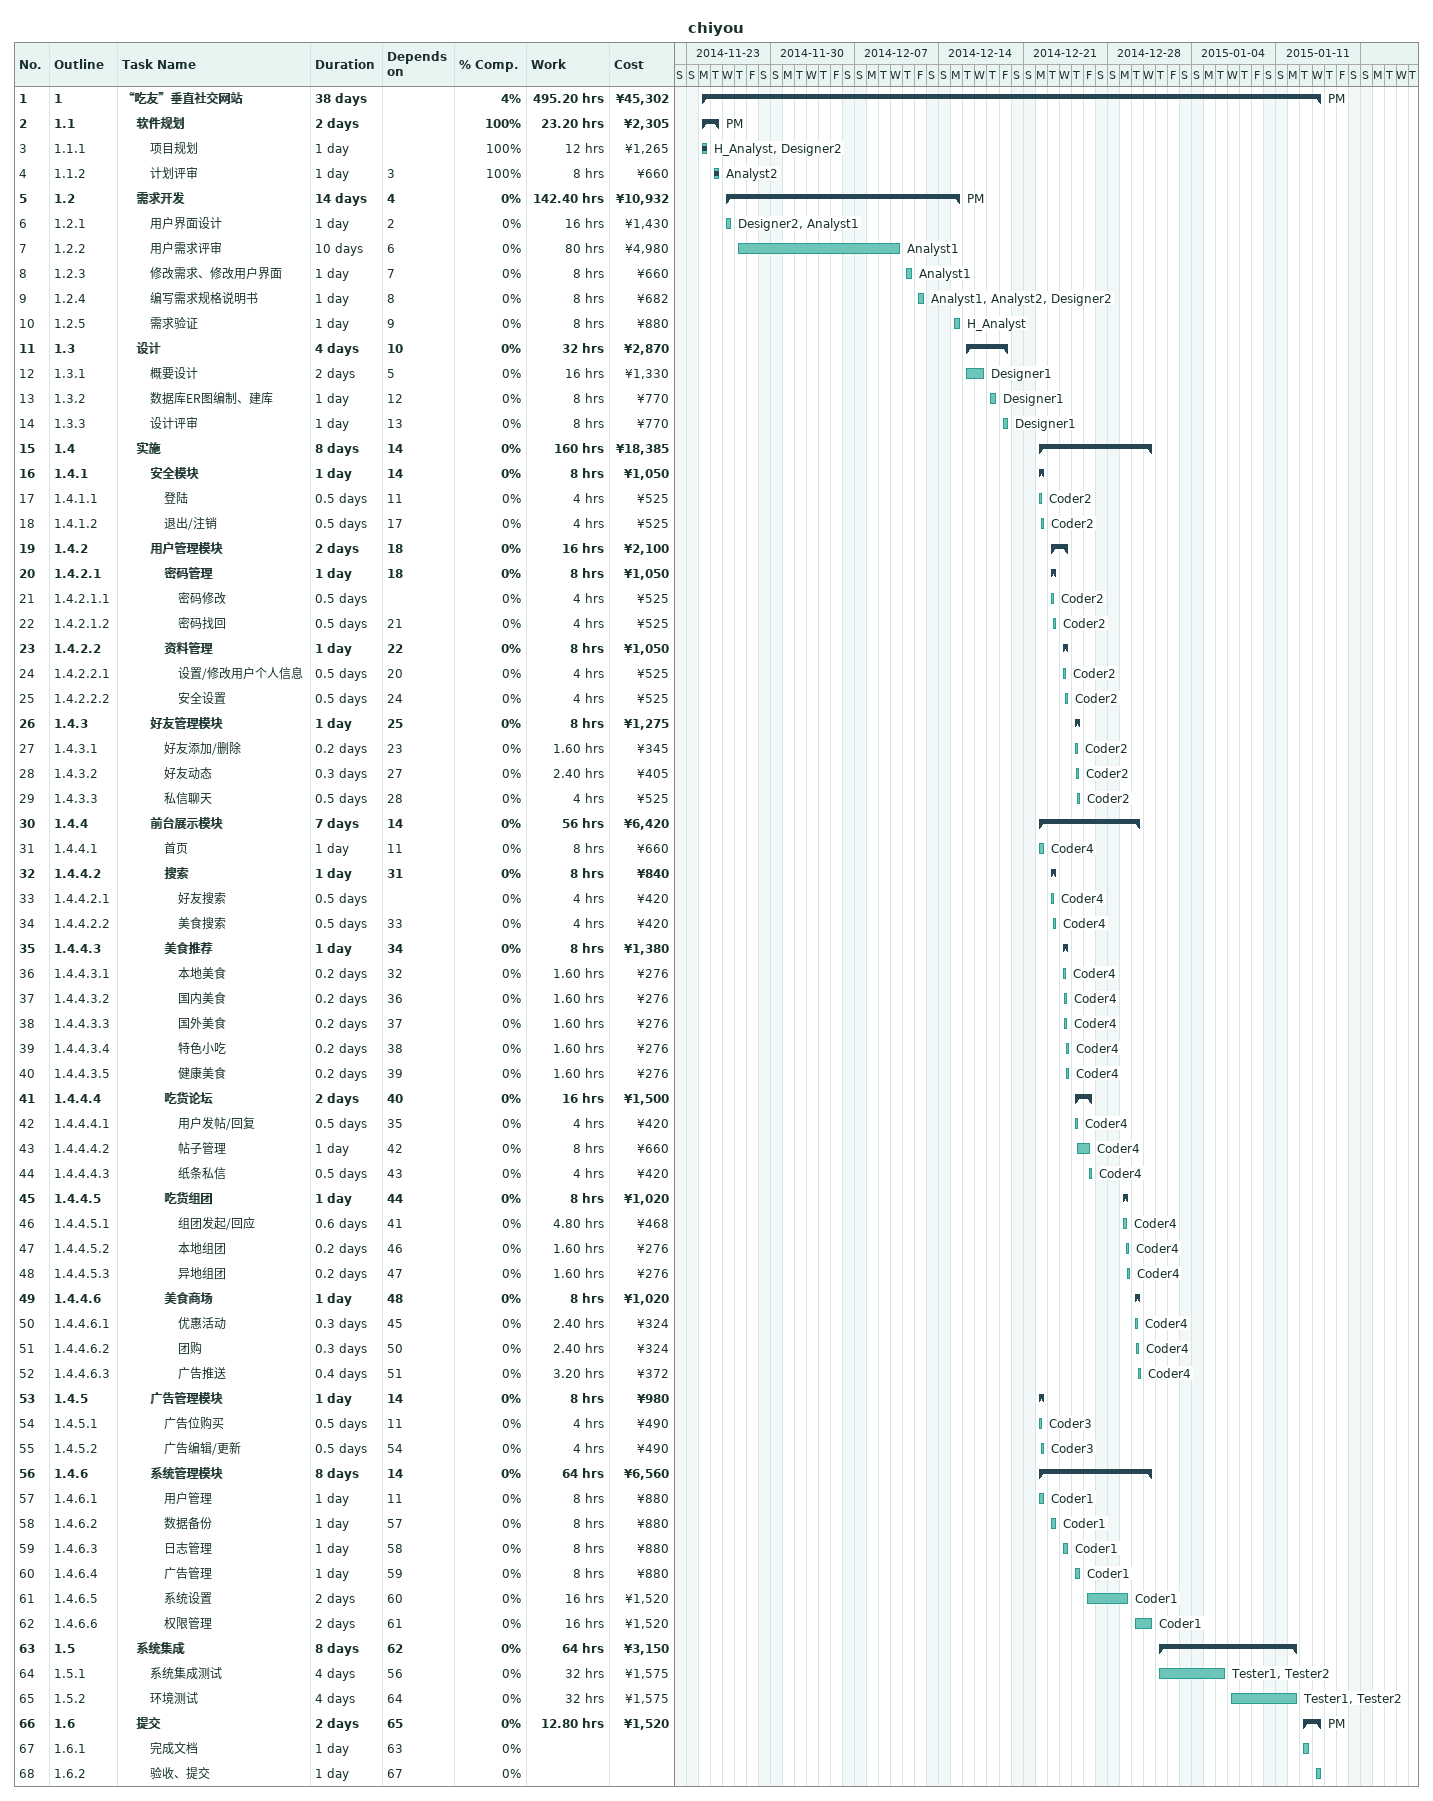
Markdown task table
chiyou

| ID | WBS | Task | Duration | Start | Finish | Predecessors | Resources | % complete | Work (h) | Cost (¥) |
|---|---|---|---|---|---|---|---|---|---|---|
| 1 | 1 | **“吃友”垂直社交网站** | 38d | 2014-11-24 | 2015-01-14 |  | PM | 4 | 495.20 | 45302 |
| 2 | 1.1 | **软件规划** | 2d | 2014-11-24 | 2014-11-25 |  | PM | 100 | 23.20 | 2305 |
| 3 | 1.1.1 | 项目规划 | 1d | 2014-11-24 | 2014-11-24 |  | H_Analyst, Designer2 | 100 | 12 | 1265 |
| 4 | 1.1.2 | 计划评审 | 1d | 2014-11-25 | 2014-11-25 | 3 | Analyst2 | 100 | 8 | 660 |
| 5 | 1.2 | **需求开发** | 14d | 2014-11-26 | 2014-12-15 | 4 | PM | 0 | 142.40 | 10932 |
| 6 | 1.2.1 | 用户界面设计 | 1d | 2014-11-26 | 2014-11-26 | 2 | Designer2, Analyst1 | 0 | 16 | 1430 |
| 7 | 1.2.2 | 用户需求评审 | 10d | 2014-11-27 | 2014-12-10 | 6 | Analyst1 | 0 | 80 | 4980 |
| 8 | 1.2.3 | 修改需求、修改用户界面 | 1d | 2014-12-11 | 2014-12-11 | 7 | Analyst1 | 0 | 8 | 660 |
| 9 | 1.2.4 | 编写需求规格说明书 | 1d | 2014-12-12 | 2014-12-12 | 8 | Analyst1, Analyst2, Designer2 | 0 | 8 | 682 |
| 10 | 1.2.5 | 需求验证 | 1d | 2014-12-15 | 2014-12-15 | 9 | H_Analyst | 0 | 8 | 880 |
| 11 | 1.3 | **设计** | 4d | 2014-12-16 | 2014-12-19 | 10 |  | 0 | 32 | 2870 |
| 12 | 1.3.1 | 概要设计 | 2d | 2014-12-16 | 2014-12-17 | 5 | Designer1 | 0 | 16 | 1330 |
| 13 | 1.3.2 | 数据库ER图编制、建库 | 1d | 2014-12-18 | 2014-12-18 | 12 | Designer1 | 0 | 8 | 770 |
| 14 | 1.3.3 | 设计评审 | 1d | 2014-12-19 | 2014-12-19 | 13 | Designer1 | 0 | 8 | 770 |
| 15 | 1.4 | **实施** | 8d | 2014-12-22 | 2014-12-31 | 14 |  | 0 | 160 | 18385 |
| 16 | 1.4.1 | **安全模块** | 1d | 2014-12-22 | 2014-12-22 | 14 |  | 0 | 8 | 1050 |
| 17 | 1.4.1.1 | 登陆 | 0.5d | 2014-12-22 | 2014-12-22 | 11 | Coder2 | 0 | 4 | 525 |
| 18 | 1.4.1.2 | 退出/注销 | 0.5d | 2014-12-22 | 2014-12-22 | 17 | Coder2 | 0 | 4 | 525 |
| 19 | 1.4.2 | **用户管理模块** | 2d | 2014-12-23 | 2014-12-24 | 18 |  | 0 | 16 | 2100 |
| 20 | 1.4.2.1 | **密码管理** | 1d | 2014-12-23 | 2014-12-23 | 18 |  | 0 | 8 | 1050 |
| 21 | 1.4.2.1.1 | 密码修改 | 0.5d | 2014-12-23 | 2014-12-23 |  | Coder2 | 0 | 4 | 525 |
| 22 | 1.4.2.1.2 | 密码找回 | 0.5d | 2014-12-23 | 2014-12-23 | 21 | Coder2 | 0 | 4 | 525 |
| 23 | 1.4.2.2 | **资料管理** | 1d | 2014-12-24 | 2014-12-24 | 22 |  | 0 | 8 | 1050 |
| 24 | 1.4.2.2.1 | 设置/修改用户个人信息 | 0.5d | 2014-12-24 | 2014-12-24 | 20 | Coder2 | 0 | 4 | 525 |
| 25 | 1.4.2.2.2 | 安全设置 | 0.5d | 2014-12-24 | 2014-12-24 | 24 | Coder2 | 0 | 4 | 525 |
| 26 | 1.4.3 | **好友管理模块** | 1d | 2014-12-25 | 2014-12-25 | 25 |  | 0 | 8 | 1275 |
| 27 | 1.4.3.1 | 好友添加/删除 | 0.2d | 2014-12-25 | 2014-12-25 | 23 | Coder2 | 0 | 1.60 | 345 |
| 28 | 1.4.3.2 | 好友动态 | 0.3d | 2014-12-25 | 2014-12-25 | 27 | Coder2 | 0 | 2.40 | 405 |
| 29 | 1.4.3.3 | 私信聊天 | 0.5d | 2014-12-25 | 2014-12-25 | 28 | Coder2 | 0 | 4 | 525 |
| 30 | 1.4.4 | **前台展示模块** | 7d | 2014-12-22 | 2014-12-30 | 14 |  | 0 | 56 | 6420 |
| 31 | 1.4.4.1 | 首页 | 1d | 2014-12-22 | 2014-12-22 | 11 | Coder4 | 0 | 8 | 660 |
| 32 | 1.4.4.2 | **搜索** | 1d | 2014-12-23 | 2014-12-23 | 31 |  | 0 | 8 | 840 |
| 33 | 1.4.4.2.1 | 好友搜索 | 0.5d | 2014-12-23 | 2014-12-23 |  | Coder4 | 0 | 4 | 420 |
| 34 | 1.4.4.2.2 | 美食搜索 | 0.5d | 2014-12-23 | 2014-12-23 | 33 | Coder4 | 0 | 4 | 420 |
| 35 | 1.4.4.3 | **美食推荐** | 1d | 2014-12-24 | 2014-12-24 | 34 |  | 0 | 8 | 1380 |
| 36 | 1.4.4.3.1 | 本地美食 | 0.2d | 2014-12-24 | 2014-12-24 | 32 | Coder4 | 0 | 1.60 | 276 |
| 37 | 1.4.4.3.2 | 国内美食 | 0.2d | 2014-12-24 | 2014-12-24 | 36 | Coder4 | 0 | 1.60 | 276 |
| 38 | 1.4.4.3.3 | 国外美食 | 0.2d | 2014-12-24 | 2014-12-24 | 37 | Coder4 | 0 | 1.60 | 276 |
| 39 | 1.4.4.3.4 | 特色小吃 | 0.2d | 2014-12-24 | 2014-12-24 | 38 | Coder4 | 0 | 1.60 | 276 |
| 40 | 1.4.4.3.5 | 健康美食 | 0.2d | 2014-12-24 | 2014-12-24 | 39 | Coder4 | 0 | 1.60 | 276 |
| 41 | 1.4.4.4 | **吃货论坛** | 2d | 2014-12-25 | 2014-12-26 | 40 |  | 0 | 16 | 1500 |
| 42 | 1.4.4.4.1 | 用户发帖/回复 | 0.5d | 2014-12-25 | 2014-12-25 | 35 | Coder4 | 0 | 4 | 420 |
| 43 | 1.4.4.4.2 | 帖子管理 | 1d | 2014-12-25 | 2014-12-26 | 42 | Coder4 | 0 | 8 | 660 |
| 44 | 1.4.4.4.3 | 纸条私信 | 0.5d | 2014-12-26 | 2014-12-26 | 43 | Coder4 | 0 | 4 | 420 |
| 45 | 1.4.4.5 | **吃货组团** | 1d | 2014-12-29 | 2014-12-29 | 44 |  | 0 | 8 | 1020 |
| 46 | 1.4.4.5.1 | 组团发起/回应 | 0.6d | 2014-12-29 | 2014-12-29 | 41 | Coder4 | 0 | 4.80 | 468 |
| 47 | 1.4.4.5.2 | 本地组团 | 0.2d | 2014-12-29 | 2014-12-29 | 46 | Coder4 | 0 | 1.60 | 276 |
| 48 | 1.4.4.5.3 | 异地组团 | 0.2d | 2014-12-29 | 2014-12-29 | 47 | Coder4 | 0 | 1.60 | 276 |
| 49 | 1.4.4.6 | **美食商场** | 1d | 2014-12-30 | 2014-12-30 | 48 |  | 0 | 8 | 1020 |
| 50 | 1.4.4.6.1 | 优惠活动 | 0.3d | 2014-12-30 | 2014-12-30 | 45 | Coder4 | 0 | 2.40 | 324 |
| 51 | 1.4.4.6.2 | 团购 | 0.3d | 2014-12-30 | 2014-12-30 | 50 | Coder4 | 0 | 2.40 | 324 |
| 52 | 1.4.4.6.3 | 广告推送 | 0.4d | 2014-12-30 | 2014-12-30 | 51 | Coder4 | 0 | 3.20 | 372 |
| 53 | 1.4.5 | **广告管理模块** | 1d | 2014-12-22 | 2014-12-22 | 14 |  | 0 | 8 | 980 |
| 54 | 1.4.5.1 | 广告位购买 | 0.5d | 2014-12-22 | 2014-12-22 | 11 | Coder3 | 0 | 4 | 490 |
| 55 | 1.4.5.2 | 广告编辑/更新 | 0.5d | 2014-12-22 | 2014-12-22 | 54 | Coder3 | 0 | 4 | 490 |
| 56 | 1.4.6 | **系统管理模块** | 8d | 2014-12-22 | 2014-12-31 | 14 |  | 0 | 64 | 6560 |
| 57 | 1.4.6.1 | 用户管理 | 1d | 2014-12-22 | 2014-12-22 | 11 | Coder1 | 0 | 8 | 880 |
| 58 | 1.4.6.2 | 数据备份 | 1d | 2014-12-23 | 2014-12-23 | 57 | Coder1 | 0 | 8 | 880 |
| 59 | 1.4.6.3 | 日志管理 | 1d | 2014-12-24 | 2014-12-24 | 58 | Coder1 | 0 | 8 | 880 |
| 60 | 1.4.6.4 | 广告管理 | 1d | 2014-12-25 | 2014-12-25 | 59 | Coder1 | 0 | 8 | 880 |
| 61 | 1.4.6.5 | 系统设置 | 2d | 2014-12-26 | 2014-12-29 | 60 | Coder1 | 0 | 16 | 1520 |
| 62 | 1.4.6.6 | 权限管理 | 2d | 2014-12-30 | 2014-12-31 | 61 | Coder1 | 0 | 16 | 1520 |
| 63 | 1.5 | **系统集成** | 8d | 2015-01-01 | 2015-01-12 | 62 |  | 0 | 64 | 3150 |
| 64 | 1.5.1 | 系统集成测试 | 4d | 2015-01-01 | 2015-01-06 | 56 | Tester1, Tester2 | 0 | 32 | 1575 |
| 65 | 1.5.2 | 环境测试 | 4d | 2015-01-07 | 2015-01-12 | 64 | Tester1, Tester2 | 0 | 32 | 1575 |
| 66 | 1.6 | **提交** | 2d | 2015-01-13 | 2015-01-14 | 65 | PM | 0 | 12.80 | 1520 |
| 67 | 1.6.1 | 完成文档 | 1d | 2015-01-13 | 2015-01-13 | 63 |  | 0 |  |  |
| 68 | 1.6.2 | 验收、提交 | 1d | 2015-01-14 | 2015-01-14 | 67 |  | 0 |  |  |
